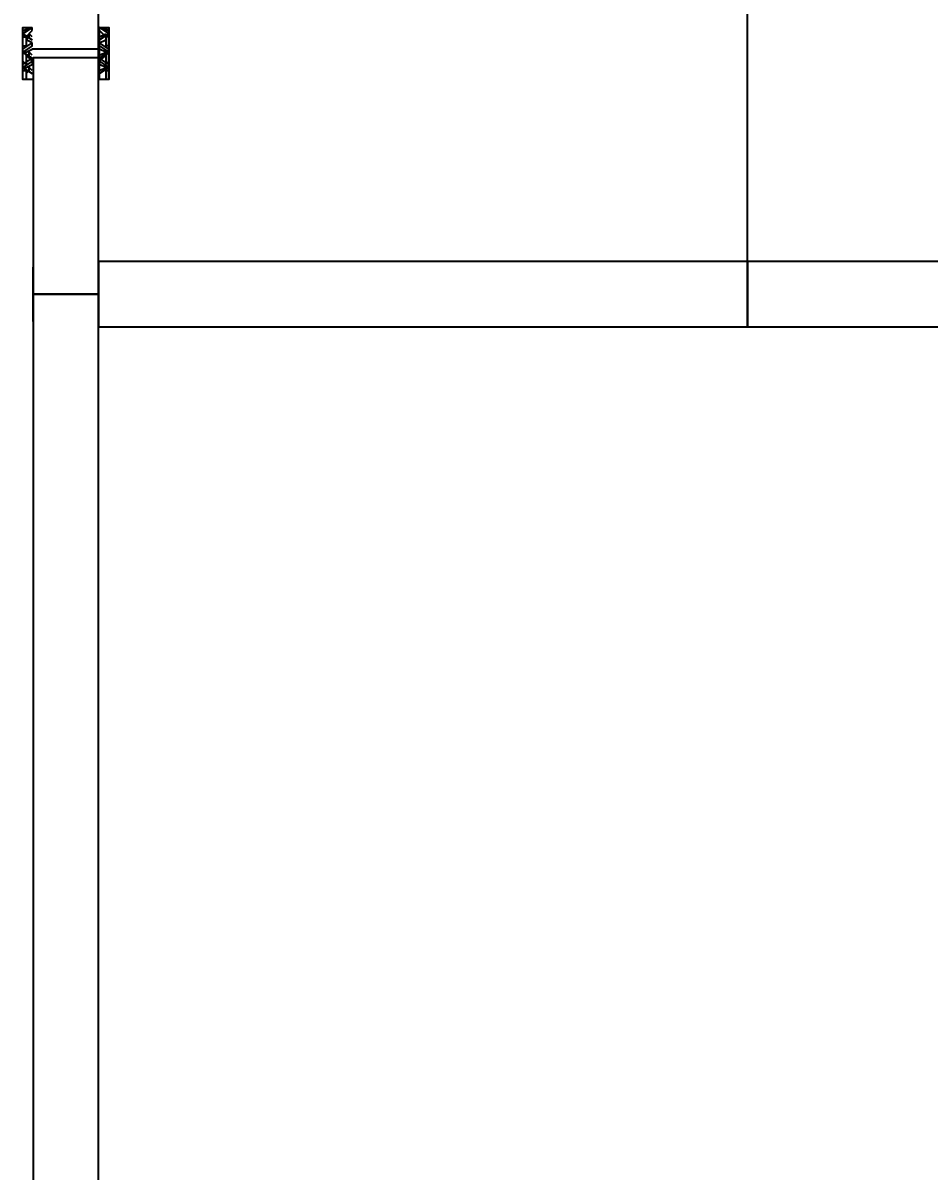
# Model space of a CAD drawing. Header units: centimetres. Extents: x -135 to 4129, y -1176 to 1044.
# Drawn here: x 2440.8 to 2524.2, y 238.8 to 344.5 of the extents above; entities that cross this region are included whole.
import ezdxf

# ---------------------------------------------------------------- set-up
doc = ezdxf.new("R2010")
doc.units = ezdxf.units.CM
for name, color, linetype in [('IC_KAPILAR', 7, 'Continuous'), ('MONTAJ_OZEL_OLCU', 6, 'Continuous'), ('MONTAJ_OZEL_PANO', 6, 'Continuous'), ('MONTAJ_STANDART', 7, 'Continuous')]:
    doc.layers.add(name, color=color, linetype=linetype)
doc.styles.add('PORTMAN', font='DejaVuSans.ttf')
doc.dimstyles.new('PORTMAN', dxfattribs={"dimtxt": 14, "dimasz": 9, "dimexe": 6, "dimexo": 5, "dimgap": 4, "dimtad": 1, "dimtxsty": 'PORTMAN', "dimblk": 'ARCHTICK', "dimcen": 2.5, "dimazin": 3, "dimtfac": 0.5, "dimtmove": 2, "dimatfit": 3})

# ---------------------------------------------------------------- blocks, each defined once
blk = doc.blocks.new('BOM_I03_597p5_IC_DOLU')
blk.add_lwpolyline([(0, 0), (6, 0), (6, 59.75), (0, 59.75)], close=True)
blk = doc.blocks.new('MNT_BOM_I03_597p5_IC_DOLU')
blk.add_blockref('BOM_I03_597p5_IC_DOLU', (0, 0))
blk = doc.blocks.new('_ARCHTICK')
at = {"color": 0, "linetype": 'BYBLOCK', "const_width": 0.15}
blk.add_lwpolyline([(-0.5, -0.5), (0.5, 0.5)], dxfattribs=at)
blk = doc.blocks.new('BOM_I11_1255p0_IC_K01_SAG_ALT')
blk.add_lwpolyline([(0, 0), (6, 0), (6, 21.75), (0, 21.75)], close=True)
blk = doc.blocks.new('MNT_BOM_I11_1255p0_IC_K01_SAG_ALT')
blk.add_blockref('BOM_I11_1255p0_IC_K01_SAG_ALT', (0, 0))
blk = doc.blocks.new('BOM_I01_1255p0_IC_DOLU')
blk.add_lwpolyline([(0, 0), (6, 0), (6, 125.5), (0, 125.5)], close=True)
blk = doc.blocks.new('MNT_BOM_I01_1255p0_IC_DOLU')
blk.add_blockref('BOM_I01_1255p0_IC_DOLU', (0, 0))
blk = doc.blocks.new('kaynak-ic-kapi')
at = {"color": 133, "linetype": 'Continuous', "lineweight": 25, "true_color": 0x6ec1dd}
for p, q in [((54247.47, 7919.88), (54248.32, 7919.88)), ((54248.6, 7919.88), (54248.04, 7919.03)), ((54248.32, 7919.88), (54248.32, 7919.59)), ((54249.16, 7919.03), (54248.6, 7919.88)), ((54248.6, 7919.88), (54248.6, 7919.59)), ((54248.6, 7919.88), (54248.88, 7919.88)), ((54249.16, 7919.88), (54248.88, 7919.59)), ((54248.88, 7919.88), (54249.45, 7919.03)), ((54249.16, 7919.88), (54249.16, 7919.88)), ((54250.01, 7919.88), (54249.45, 7919.03)), ((54250.01, 7919.88), (54249.73, 7919.59)), ((54250.57, 7919.03), (54250.01, 7919.88)), ((54250.01, 7919.88), (54250.01, 7919.88)), ((54250.01, 7919.88), (54250.01, 7919.59)), ((54250.01, 7919.88), (54250.29, 7919.88)), ((54250.29, 7919.88), (54250.86, 7919.03)), ((54250.57, 7919.88), (54250.57, 7919.88)), ((54250.57, 7919.88), (54250.57, 7919.59)), ((54251.7, 7919.88), (54251.14, 7919.03)), ((54251.42, 7919.88), (54251.42, 7919.88)), ((54251.42, 7919.88), (54251.42, 7919.59)), ((54251.7, 7919.88), (54251.42, 7919.59)), ((54252.27, 7919.03), (54251.7, 7919.88)), ((54251.7, 7919.88), (54252.27, 7919.88)), ((54251.7, 7919.88), (54251.98, 7919.88)), ((54251.98, 7919.88), (54251.98, 7919.88)), ((54251.98, 7919.88), (54251.98, 7919.59)), ((54251.98, 7919.88), (54252.27, 7919.03)), ((54248.32, 7919.59), (54247.47, 7919.59)), ((54248.32, 7919.31), (54248.04, 7919.59)), ((54248.32, 7919.31), (54248.6, 7919.31)), ((54248.32, 7919.03), (54248.6, 7919.31)), ((54248.6, 7919.59), (54248.88, 7919.03)), ((54249.73, 7919.59), (54248.88, 7919.59)), ((54249.16, 7919.03), (54248.88, 7919.03)), ((54249.16, 7919.03), (54249.73, 7919.59)), ((54249.16, 7919.03), (54249.45, 7919.03)), ((54249.73, 7919.31), (54249.73, 7919.59)), ((54249.73, 7919.31), (54250.01, 7919.31)), ((54249.73, 7919.03), (54250.01, 7919.31)), ((54250.01, 7919.59), (54250.29, 7919.03)), ((54250.29, 7912.83), (54250.29, 7919.03)), ((54251.42, 7919.59), (54250.57, 7919.59)), ((54250.57, 7919.03), (54250.57, 7919.03)), ((54250.57, 7919.03), (54250.86, 7919.03)), ((54250.86, 7919.03), (54251.14, 7919.59)), ((54251.42, 7919.31), (54251.14, 7919.59)), ((54251.42, 7919.59), (54251.98, 7919.03)), ((54251.42, 7919.31), (54251.7, 7919.31)), ((54251.42, 7919.03), (54251.7, 7919.31)), ((54252.27, 7919.59), (54251.98, 7919.59)), ((54251.98, 7919.03), (54251.98, 7919.03)), ((54251.98, 7919.03), (54252.27, 7919.03)), ((54252.27, 7919.03), (54252.27, 7919.03)), ((54248.6, 7911.98), (54248.04, 7912.83)), ((54248.32, 7912.83), (54248.6, 7912.26)), ((54249.16, 7912.83), (54248.6, 7911.98)), ((54248.6, 7912.26), (54248.88, 7912.83)), ((54249.16, 7912.83), (54248.88, 7912.83)), ((54248.88, 7911.98), (54249.45, 7912.83)), ((54249.16, 7912.83), (54249.45, 7912.83)), ((54249.16, 7912.83), (54249.73, 7912.26)), ((54250.01, 7911.98), (54249.45, 7912.83)), ((54249.73, 7912.83), (54250.01, 7912.26)), ((54250.57, 7912.83), (54250.01, 7911.98)), ((54250.01, 7912.26), (54250.29, 7912.83)), ((54250.29, 7911.98), (54250.86, 7912.83)), ((54250.57, 7912.83), (54250.57, 7912.83)), ((54250.57, 7912.83), (54250.86, 7912.83)), ((54250.86, 7912.83), (54251.14, 7912.26)), ((54251.7, 7911.98), (54251.14, 7912.83)), ((54251.42, 7912.26), (54251.98, 7912.83)), ((54251.42, 7912.83), (54251.7, 7912.26)), ((54252.27, 7912.83), (54251.7, 7911.98)), ((54251.98, 7912.83), (54251.98, 7912.83)), ((54251.98, 7912.83), (54252.27, 7912.83)), ((54251.98, 7911.98), (54252.27, 7912.83)), ((54252.27, 7912.83), (54252.27, 7912.83)), ((54248.32, 7912.26), (54247.47, 7912.26)), ((54247.47, 7911.98), (54248.32, 7911.98)), ((54248.32, 7912.26), (54248.04, 7912.26)), ((54248.32, 7912.26), (54248.32, 7911.98)), ((54248.32, 7912.26), (54248.6, 7912.26)), ((54249.16, 7911.98), (54248.88, 7912.26)), ((54249.73, 7912.26), (54248.88, 7912.26)), ((54249.16, 7911.98), (54249.16, 7911.98)), ((54250.01, 7911.98), (54249.73, 7912.26)), ((54249.73, 7912.26), (54249.73, 7912.26)), ((54249.73, 7912.26), (54250.01, 7912.26)), ((54250.01, 7911.98), (54250.01, 7912.26)), ((54250.01, 7911.98), (54250.01, 7911.98)), ((54250.01, 7911.98), (54250.29, 7911.98)), ((54250.57, 7911.98), (54250.57, 7912.26)), ((54251.42, 7912.26), (54250.57, 7912.26)), ((54250.57, 7911.98), (54250.57, 7911.98)), ((54251.42, 7912.26), (54251.14, 7912.26)), ((54251.42, 7911.98), (54251.42, 7912.26)), ((54251.7, 7911.98), (54251.42, 7912.26)), ((54251.42, 7912.26), (54251.7, 7912.26)), ((54251.42, 7911.98), (54251.42, 7911.98)), ((54251.7, 7911.98), (54252.27, 7911.98)), ((54251.7, 7911.98), (54251.98, 7911.98)), ((54251.98, 7911.98), (54251.98, 7912.26)), ((54252.27, 7912.26), (54251.98, 7912.26)), ((54251.98, 7911.98), (54251.98, 7911.98))]:
    blk.add_line(p, q, dxfattribs=at)
for points in [[(54247.47, 7919.03), (54247.47, 7919.88), (54252.27, 7919.88), (54252.27, 7919.03)], [(54248.6, 7919.88), (54250.01, 7919.88), (54251.42, 7919.88)], [(54248.6, 7912.26), (54248.6, 7911.98), (54248.88, 7911.98)], [(54248.6, 7911.98), (54250.01, 7911.98), (54251.42, 7911.98)]]:
    blk.add_lwpolyline(points, dxfattribs=at)
blk.add_lwpolyline([(54247.47, 7912.83), (54252.27, 7912.83), (54252.27, 7911.98), (54247.47, 7911.98)], close=True, dxfattribs=at)
blk = doc.blocks.new('BOM_K01_IC_KAPI_ACIKLIK820')
at = {"layer": 'IC_KAPILAR'}
blk.add_blockref('kaynak-ic-kapi', (0, 0), dxfattribs=at)
blk = doc.blocks.new('BOM_I11_1255p0_IC_K01_SOL_UST')
blk.add_lwpolyline([(0, 0), (6, 0), (6, 21.75), (0, 21.75)], close=True)
at = {"layer": 'IC_KAPILAR', "rotation": 90}
blk.add_blockref('BOM_K01_IC_KAPI_ACIKLIK820', (7918.93, -54227.719), dxfattribs=at)
blk = doc.blocks.new('MNT_BOM_I11_1255p0_IC_K01_SOL_UST')
blk.add_blockref('BOM_I11_1255p0_IC_K01_SOL_UST', (0, 0))
blk = doc.blocks.new('BOM_B03_UCLU_H_60')
for p, q in [((-3, -2.5), (-3, 2.5)), ((5.5, 3), (3, 3)), ((3, 3), (3, -3)), ((3, -2.5), (3, 2.5)), ((3, 0), (-3, 0)), ((-3, 0), (-3, -2.5)), ((3, -2.5), (3, 0)), ((3, -3), (5.5, -3))]:
    blk.add_line(p, q)
blk = doc.blocks.new('MNT_BOM_B03_UCLU_H_60')
blk.add_blockref('BOM_B03_UCLU_H_60', (0, 0))

msp = doc.modelspace()

# ---------------------------------------------------------------- block references
at = {"layer": 'MONTAJ_OZEL_PANO', "rotation": 270}
msp.add_blockref('MNT_BOM_I03_597p5_IC_DOLU', (2447.75, 322.5), dxfattribs=at)
at = {"layer": 'MONTAJ_STANDART'}
for name, p in [('MNT_BOM_I11_1255p0_IC_K01_SOL_UST', (2441.75, 319.5)), ('MNT_BOM_B03_UCLU_H_60', (2444.75, 319.5)), ('MNT_BOM_I01_1255p0_IC_DOLU', (2441.75, 194))]:
    msp.add_blockref(name, p, dxfattribs=at)
at = {"layer": 'MONTAJ_STANDART', "rotation": 270}
msp.add_blockref('MNT_BOM_I11_1255p0_IC_K01_SAG_ALT', (2507.5, 322.5), dxfattribs=at)

# ---------------------------------------------------------------- dimensions: what is measured, and where the dimension line sits
at = {"layer": 'MONTAJ_OZEL_OLCU'}
msp.add_linear_dim(base=(2447.75, 362.5), p1=(2447.75, 316.5), p2=(2507.5, 316.5), dimstyle='PORTMAN', override={"dimtxt": 14, "dimasz": 9, "dimexe": 6, "dimexo": 5, "dimdec": 2, "dimzin": 8, "dimdsep": 44}, dxfattribs=at).render()

doc.saveas('drawing.dxf')
